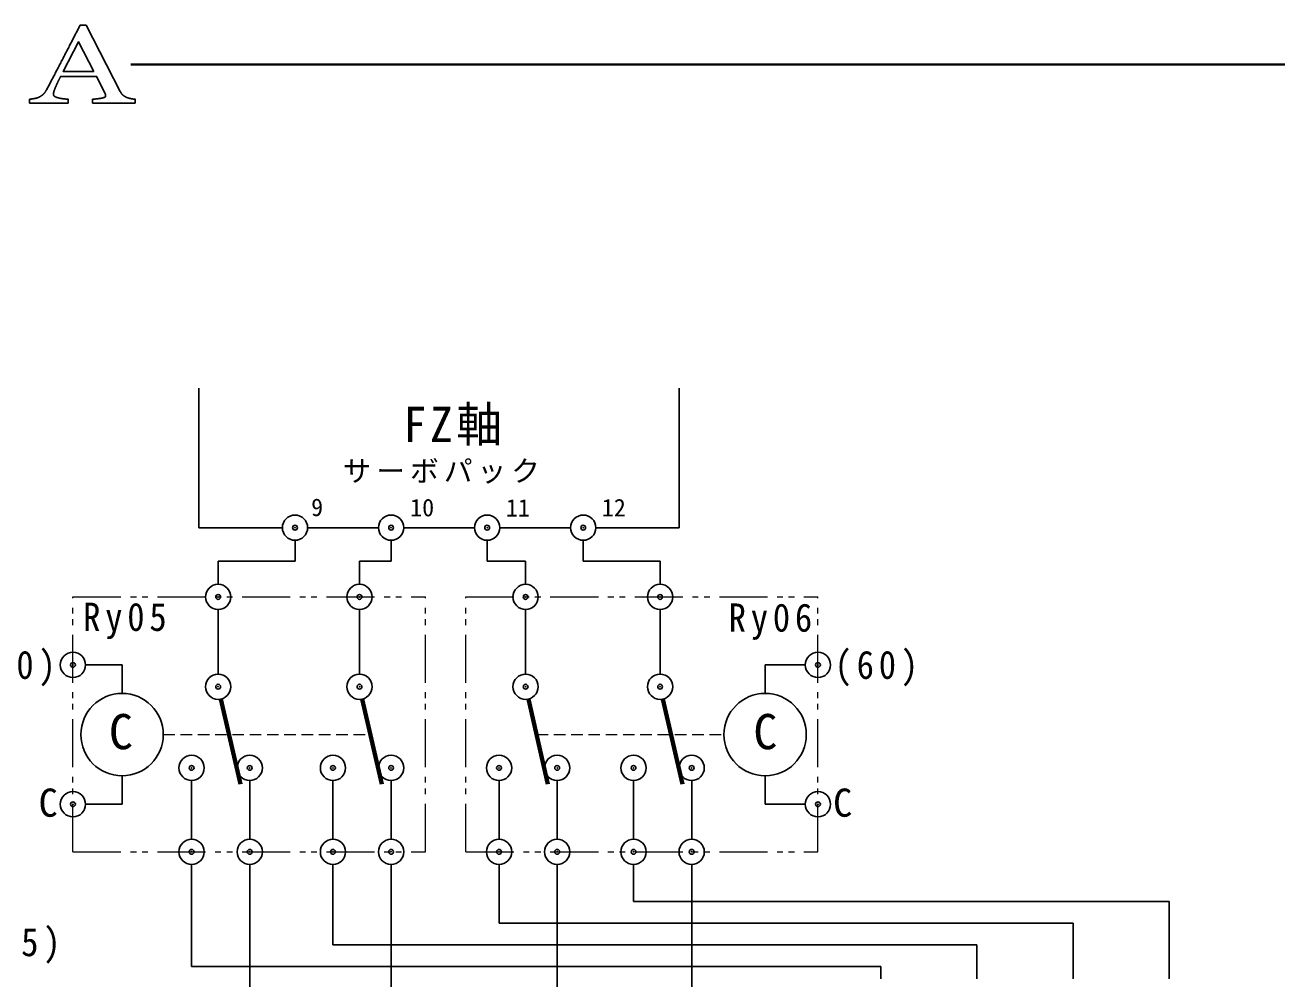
# Model space of a CAD drawing. Units: millimetres on the paper. Extents: x -288 to 1485, y -698 to 177.
# Drawn here: x 600.8 to 731.1, y 69.9 to 169.1 of the extents above; entities that cross this region are included whole.
import ezdxf
from ezdxf.enums import TextEntityAlignment as Align

# ---------------------------------------------------------------- set-up
doc = ezdxf.new("R2010")
doc.units = ezdxf.units.MM
doc.header["$PDMODE"] = 32
doc.header["$PDSIZE"] = 0.5
doc.linetypes.add('DASHED1', pattern=[1.8, 1.2, -0.6])
doc.linetypes.add('DOUBLE_CHAIN1', pattern=[8.8, 5, -1, 0.6, -0.6, 0.6, -1])
for name, color, linetype, lineweight in [('0-1_外形1', 3, 'Continuous', 25), ('0-7_極太線外形', 3, 'Continuous', 25), ('0-9_中心線', 3, 'Continuous', 25), ('0-A_寸法文字', 1, 'Continuous', 9), ('0-F', 3, 'Continuous', 25)]:
    doc.layers.add(name, color=color, linetype=linetype, lineweight=lineweight)
doc.styles.add('ＭＳ ゴシック', font='')
doc.styles.get('ＭＳ ゴシック').set_extended_font_data('MS Gothic')

msp = doc.modelspace()

# ---------------------------------------------------------------- linework, layer by layer
at = {"layer": '0-1_外形1', "color": 5, "lineweight": 40}
msp.add_line((861.169, 165.036), (611.798, 165.036), dxfattribs=at)
at = {"layer": '0-1_外形1'}
for p, q in [((628.893, 113.323), (628.893, 115.504)), ((638.893, 113.323), (638.893, 115.504)), ((648.893, 113.323), (648.893, 115.504)), ((658.893, 113.323), (658.893, 115.504)), ((610.89, 102.535), (607.093, 102.535)), ((610.89, 99.572), (610.89, 102.535)), ((677.824, 99.572), (677.824, 102.535)), ((677.824, 102.535), (682.007, 102.535)), ((610.89, 90.998), (610.89, 88.035)), ((677.824, 90.998), (677.824, 88.035)), ((610.89, 88.035), (607.093, 88.035)), ((677.824, 88.035), (682.007, 88.035))]:
    msp.add_line(p, q, dxfattribs=at)
for points in [[(605.936, 167.97), (605.989, 168.071), (606.04, 168.171), (606.092, 168.27), (606.143, 168.369), (606.193, 168.467), (606.243, 168.563), (606.293, 168.659), (606.342, 168.755), (606.391, 168.849), (606.439, 168.943), (606.488, 169.036), (606.535, 169.128), (607.138, 169.128), (610.696, 162.225), (610.703, 162.211), (610.71, 162.198), (610.717, 162.184), (610.724, 162.171), (610.731, 162.158), (610.738, 162.145), (610.746, 162.132), (610.753, 162.12), (610.761, 162.107), (610.768, 162.095), (610.776, 162.083), (610.784, 162.071), (610.791, 162.06), (610.799, 162.048), (610.807, 162.037), (610.815, 162.026), (610.823, 162.015), (610.831, 162.004), (610.839, 161.993), (610.847, 161.983), (610.856, 161.973), (610.864, 161.962), (610.873, 161.952), (610.881, 161.943), (610.89, 161.933)], [(603.713, 163.684), (603.768, 163.788), (603.822, 163.893), (603.878, 163.998), (603.933, 164.104), (603.989, 164.211), (604.045, 164.319), (604.102, 164.427), (604.159, 164.536), (604.216, 164.646), (604.274, 164.757), (604.331, 164.868), (604.39, 164.98), (604.448, 165.093), (604.507, 165.206), (604.566, 165.32), (604.626, 165.435), (604.685, 165.551), (604.746, 165.667), (604.806, 165.784), (604.867, 165.901), (604.927, 166.017), (604.986, 166.132), (605.045, 166.247), (605.104, 166.361), (605.163, 166.473), (605.221, 166.585), (605.278, 166.697), (605.335, 166.807), (605.392, 166.917), (605.448, 167.026), (605.504, 167.134), (605.56, 167.241), (605.615, 167.348), (605.669, 167.454), (605.724, 167.558), (605.777, 167.663), (605.831, 167.766), (605.884, 167.868), (605.936, 167.97)], [(602.771, 162.007), (602.781, 162.019), (602.791, 162.031), (602.801, 162.043), (602.812, 162.056), (602.822, 162.069), (602.832, 162.082), (602.842, 162.096), (602.852, 162.109), (602.862, 162.123), (602.872, 162.137), (602.883, 162.152), (602.893, 162.167), (602.903, 162.182), (602.913, 162.197), (602.923, 162.212), (602.933, 162.228), (602.943, 162.244), (602.953, 162.26), (602.963, 162.277), (602.973, 162.293), (602.983, 162.31), (602.993, 162.328), (603.003, 162.345), (603.013, 162.363), (603.023, 162.381), (603.033, 162.399), (603.083, 162.494), (603.134, 162.589), (603.185, 162.685), (603.236, 162.781), (603.288, 162.879), (603.34, 162.977), (603.392, 163.076), (603.445, 163.175), (603.498, 163.275), (603.551, 163.377), (603.605, 163.478), (603.659, 163.581), (603.713, 163.684)], [(604.227, 163.246), (604.218, 163.226), (604.209, 163.207), (604.2, 163.187), (604.191, 163.168), (604.182, 163.149), (604.173, 163.131), (604.165, 163.112), (604.156, 163.094), (604.148, 163.075), (604.14, 163.057), (604.132, 163.039), (604.124, 163.021), (604.116, 163.003), (604.108, 162.985), (604.1, 162.967), (604.092, 162.949), (604.084, 162.932), (604.076, 162.914), (604.068, 162.897), (604.061, 162.879), (604.053, 162.862), (604.046, 162.845), (604.038, 162.828), (604.031, 162.811), (604.023, 162.794), (604.016, 162.777), (604.009, 162.76), (604.001, 162.744), (603.994, 162.727), (603.987, 162.711), (603.98, 162.694), (603.973, 162.678), (603.966, 162.662), (603.959, 162.646), (603.952, 162.63), (603.945, 162.614), (603.938, 162.598), (603.931, 162.582), (603.925, 162.567)], [(609.145, 161.939), (609.144, 161.943), (609.142, 161.946), (609.14, 161.95), (609.139, 161.954), (609.137, 161.958), (609.135, 161.961), (609.134, 161.965), (609.132, 161.969), (609.13, 161.972), (609.128, 161.976), (609.127, 161.98), (609.125, 161.983), (609.123, 161.987), (608.235, 163.782), (604.497, 163.782), (604.485, 163.757), (604.472, 163.733), (604.459, 163.708), (604.447, 163.684), (604.434, 163.66), (604.422, 163.637), (604.41, 163.613), (604.398, 163.59), (604.386, 163.567), (604.375, 163.544), (604.363, 163.521), (604.352, 163.499), (604.341, 163.477), (604.33, 163.455), (604.319, 163.433), (604.308, 163.411), (604.297, 163.39), (604.287, 163.369), (604.277, 163.348), (604.267, 163.327), (604.257, 163.306), (604.247, 163.286), (604.237, 163.266), (604.227, 163.246)], [(601.62, 161.453), (601.637, 161.456), (601.654, 161.459), (601.671, 161.462), (601.689, 161.465), (601.706, 161.468), (601.724, 161.471), (601.742, 161.474), (601.76, 161.477), (601.778, 161.481), (601.796, 161.484), (601.814, 161.488), (601.832, 161.491), (601.849, 161.495), (601.867, 161.498), (601.884, 161.502), (601.901, 161.506), (601.917, 161.51), (601.934, 161.514), (601.95, 161.518), (601.966, 161.522), (601.981, 161.527), (601.997, 161.531), (602.012, 161.535), (602.027, 161.54), (602.042, 161.544), (602.057, 161.549), (602.072, 161.554), (602.086, 161.558), (602.1, 161.563), (602.114, 161.568), (602.128, 161.573), (602.141, 161.578), (602.154, 161.583), (602.167, 161.588), (602.18, 161.593), (602.193, 161.599), (602.206, 161.604), (602.218, 161.61), (602.23, 161.615)], [(602.23, 161.615), (602.242, 161.621), (602.261, 161.63), (602.279, 161.64), (602.297, 161.649), (602.315, 161.659), (602.333, 161.668), (602.35, 161.678), (602.367, 161.688), (602.384, 161.698), (602.4, 161.707), (602.417, 161.717), (602.433, 161.727), (602.448, 161.737), (602.464, 161.747), (602.479, 161.756), (602.494, 161.766), (602.509, 161.776), (602.523, 161.786), (602.538, 161.796), (602.552, 161.806), (602.565, 161.817), (602.579, 161.827), (602.592, 161.837), (602.605, 161.847), (602.618, 161.857), (602.63, 161.867), (602.642, 161.878), (602.654, 161.888), (602.666, 161.898), (602.677, 161.909), (602.688, 161.919), (602.699, 161.93), (602.71, 161.94), (602.72, 161.951), (602.73, 161.962), (602.74, 161.972), (602.75, 161.984), (602.761, 161.995), (602.771, 162.007)], [(603.771, 162.102), (603.769, 162.093), (603.767, 162.084), (603.766, 162.076), (603.764, 162.067), (603.763, 162.059), (603.761, 162.051), (603.76, 162.043), (603.759, 162.035), (603.758, 162.027), (603.756, 162.019), (603.755, 162.011), (603.754, 162.004), (603.753, 161.996), (603.753, 161.989), (603.752, 161.982), (603.751, 161.975), (603.75, 161.968), (603.75, 161.961), (603.749, 161.954), (603.749, 161.947), (603.748, 161.941), (603.748, 161.934), (603.748, 161.928), (603.748, 161.922), (603.748, 161.916), (603.748, 161.909), (603.748, 161.895), (603.749, 161.881), (603.752, 161.868), (603.755, 161.854), (603.759, 161.841), (603.764, 161.828), (603.77, 161.815), (603.777, 161.802), (603.785, 161.789), (603.793, 161.777), (603.803, 161.765), (603.814, 161.753), (603.825, 161.742)], [(603.925, 162.567), (603.918, 162.551), (603.912, 162.536), (603.906, 162.521), (603.9, 162.507), (603.895, 162.492), (603.889, 162.478), (603.884, 162.464), (603.879, 162.45), (603.873, 162.436), (603.868, 162.422), (603.863, 162.409), (603.859, 162.395), (603.854, 162.382), (603.849, 162.369), (603.845, 162.357), (603.84, 162.344), (603.836, 162.332), (603.832, 162.319), (603.828, 162.307), (603.824, 162.295), (603.82, 162.284), (603.817, 162.272), (603.813, 162.261), (603.809, 162.249), (603.806, 162.238), (603.803, 162.227), (603.8, 162.217), (603.797, 162.206), (603.794, 162.196), (603.791, 162.186), (603.788, 162.176), (603.785, 162.166), (603.783, 162.156), (603.781, 162.147), (603.779, 162.138), (603.777, 162.128), (603.775, 162.119), (603.773, 162.11), (603.771, 162.102)], [(603.825, 161.742), (603.838, 161.73), (603.851, 161.719), (603.865, 161.708), (603.88, 161.697), (603.897, 161.686), (603.914, 161.676), (603.932, 161.666), (603.951, 161.655), (603.97, 161.646), (603.991, 161.636), (604.013, 161.627), (604.036, 161.617), (604.059, 161.608), (604.084, 161.6), (604.109, 161.591), (604.136, 161.583), (604.163, 161.575), (604.192, 161.567), (604.221, 161.559), (604.251, 161.551), (604.28, 161.544), (604.311, 161.536), (604.341, 161.529), (604.371, 161.522), (604.402, 161.515), (604.433, 161.509), (604.465, 161.503), (604.496, 161.497), (604.528, 161.491), (604.56, 161.485), (604.592, 161.479), (604.625, 161.474), (604.658, 161.469), (604.691, 161.464), (604.724, 161.46), (604.757, 161.455), (604.791, 161.451), (604.825, 161.447), (604.859, 161.443)], [(608.908, 161.553), (608.928, 161.558), (608.948, 161.564), (608.966, 161.57), (608.984, 161.576), (609.001, 161.582), (609.017, 161.588), (609.033, 161.594), (609.048, 161.6), (609.062, 161.607), (609.075, 161.613), (609.087, 161.619), (609.099, 161.626), (609.11, 161.633), (609.12, 161.639), (609.13, 161.646), (609.139, 161.653), (609.147, 161.66), (609.154, 161.667), (609.16, 161.674), (609.166, 161.681), (609.171, 161.688), (609.175, 161.696), (609.178, 161.703), (609.181, 161.71), (609.183, 161.718), (609.184, 161.725), (609.184, 161.733), (609.184, 161.736), (609.184, 161.74), (609.184, 161.743), (609.184, 161.747), (609.184, 161.75), (609.184, 161.753), (609.184, 161.757), (609.183, 161.76), (609.183, 161.764), (609.183, 161.768), (609.183, 161.771), (609.182, 161.775)], [(609.182, 161.775), (609.182, 161.779), (609.181, 161.782), (609.181, 161.786), (609.18, 161.79), (609.18, 161.794), (609.179, 161.798), (609.179, 161.802), (609.178, 161.806), (609.178, 161.81), (609.177, 161.814), (609.176, 161.818), (609.176, 161.823), (609.175, 161.827), (609.174, 161.831), (609.174, 161.836), (609.173, 161.84), (609.172, 161.845), (609.171, 161.849), (609.171, 161.854), (609.17, 161.859), (609.169, 161.863), (609.168, 161.868), (609.166, 161.872), (609.165, 161.877), (609.164, 161.881), (609.163, 161.885), (609.162, 161.89), (609.16, 161.894), (609.159, 161.898), (609.158, 161.902), (609.156, 161.907), (609.155, 161.911), (609.154, 161.915), (609.152, 161.919), (609.151, 161.923), (609.15, 161.927), (609.148, 161.931), (609.147, 161.935), (609.145, 161.939)], [(610.89, 161.933), (610.898, 161.923), (610.907, 161.914), (610.916, 161.905), (610.925, 161.896), (610.934, 161.887), (610.943, 161.878), (610.952, 161.87), (610.961, 161.861), (610.97, 161.853), (610.979, 161.844), (610.989, 161.836), (610.999, 161.828), (611.009, 161.819), (611.019, 161.811), (611.029, 161.802), (611.04, 161.794), (611.051, 161.786), (611.062, 161.777), (611.074, 161.769), (611.085, 161.761), (611.097, 161.752), (611.109, 161.744), (611.121, 161.736), (611.134, 161.727), (611.147, 161.719), (611.16, 161.711), (611.173, 161.702), (611.186, 161.694), (611.2, 161.686), (611.214, 161.677), (611.228, 161.669), (611.242, 161.661), (611.257, 161.653), (611.271, 161.644), (611.286, 161.636), (611.302, 161.628), (611.317, 161.619), (611.333, 161.611), (611.349, 161.603)], [(611.349, 161.603), (611.36, 161.598), (611.371, 161.594), (611.383, 161.589), (611.394, 161.584), (611.406, 161.58), (611.418, 161.575), (611.431, 161.571), (611.443, 161.566), (611.456, 161.562), (611.468, 161.557), (611.482, 161.553), (611.495, 161.549), (611.508, 161.544), (611.522, 161.54), (611.536, 161.536), (611.55, 161.532), (611.564, 161.528), (611.578, 161.524), (611.593, 161.52), (611.608, 161.516), (611.623, 161.512), (611.638, 161.508), (611.653, 161.504), (611.669, 161.5), (611.685, 161.496), (611.701, 161.492), (611.717, 161.489), (611.734, 161.485), (611.75, 161.481), (611.767, 161.478), (611.784, 161.474), (611.801, 161.471), (611.819, 161.467), (611.836, 161.464), (611.853, 161.461), (611.87, 161.458), (611.886, 161.455), (611.903, 161.452), (611.919, 161.45)], [(604.859, 161.443), (604.894, 161.439), (604.928, 161.436), (604.963, 161.433), (604.998, 161.43), (605.034, 161.427), (605.069, 161.424), (605.105, 161.422), (605.141, 161.42), (605.178, 161.418), (605.214, 161.416), (605.251, 161.415), (605.288, 161.413), (605.288, 161.012), (601.272, 161.012), (601.272, 161.413), (601.284, 161.414), (601.297, 161.415), (601.31, 161.416), (601.323, 161.416), (601.336, 161.418), (601.349, 161.419), (601.363, 161.42), (601.377, 161.421), (601.39, 161.422), (601.404, 161.424), (601.419, 161.425), (601.433, 161.427), (601.448, 161.429), (601.463, 161.431), (601.477, 161.433), (601.493, 161.435), (601.508, 161.437), (601.523, 161.439), (601.539, 161.441), (601.555, 161.443), (601.571, 161.446), (601.587, 161.448), (601.604, 161.451), (601.62, 161.453)], [(612.266, 161.012), (607.823, 161.012), (607.823, 161.413), (607.86, 161.415), (607.896, 161.417), (607.931, 161.419), (607.967, 161.421), (608.001, 161.423), (608.036, 161.425), (608.07, 161.428), (608.104, 161.43), (608.137, 161.433), (608.17, 161.436), (608.202, 161.439), (608.235, 161.441), (608.266, 161.445), (608.298, 161.448), (608.329, 161.451), (608.359, 161.455), (608.39, 161.458), (608.419, 161.462), (608.449, 161.466), (608.478, 161.47), (608.506, 161.474), (608.535, 161.478), (608.563, 161.482), (608.59, 161.486), (608.617, 161.491), (608.644, 161.496), (608.67, 161.5), (608.696, 161.505), (608.722, 161.51), (608.747, 161.515), (608.772, 161.52), (608.796, 161.526), (608.82, 161.531), (608.843, 161.536), (608.866, 161.542), (608.887, 161.547), (608.908, 161.553)], [(611.919, 161.45), (611.935, 161.447), (611.951, 161.445), (611.966, 161.442), (611.982, 161.44), (611.997, 161.438), (612.012, 161.435), (612.027, 161.433), (612.042, 161.431), (612.057, 161.43), (612.071, 161.428), (612.086, 161.426), (612.1, 161.425), (612.114, 161.423), (612.127, 161.422), (612.141, 161.42), (612.154, 161.419), (612.167, 161.418), (612.18, 161.417), (612.193, 161.416), (612.206, 161.416), (612.218, 161.415), (612.23, 161.414), (612.243, 161.414), (612.254, 161.414), (612.266, 161.413), (612.266, 161.012)]]:
    msp.add_lwpolyline(points, dxfattribs=at)
msp.add_lwpolyline([(607.964, 164.282), (606.35, 167.385), (604.762, 164.282)], close=True, dxfattribs=at)
for centre in [(610.89, 95.285), (677.824, 95.285)]:
    msp.add_circle(centre, 4.287, dxfattribs=at)
at = {"layer": '0-7_極太線外形'}
for p, q in [((618.893, 116.818), (618.893, 131.332)), ((668.893, 116.818), (668.893, 131.332)), ((618.893, 116.818), (627.579, 116.818)), ((630.206, 116.818), (637.579, 116.818)), ((640.206, 116.818), (647.579, 116.818)), ((650.206, 116.818), (657.579, 116.818)), ((660.206, 116.818), (668.893, 116.818))]:
    msp.add_line(p, q, dxfattribs=at)
at = {"layer": '0-7_極太線外形', "color": 6, "lineweight": 70}
for p, q in [((621.185, 98.988), (623.21, 90.132)), ((635.898, 98.988), (637.924, 90.132)), ((653.185, 98.988), (655.21, 90.132)), ((667.185, 98.988), (669.21, 90.132))]:
    msp.add_line(p, q, dxfattribs=at)
at = {"layer": '0-7_極太線外形'}
for centre in [(628.893, 116.818), (638.893, 116.818), (648.893, 116.818), (658.893, 116.818), (620.893, 109.611), (635.606, 109.611), (652.893, 109.611), (666.893, 109.611), (605.779, 102.535), (683.32, 102.535), (620.893, 100.268), (635.606, 100.268), (652.893, 100.268), (666.893, 100.268), (618.129, 91.817), (624.179, 91.817), (632.842, 91.817), (638.893, 91.817), (650.129, 91.817), (656.179, 91.817), (664.129, 91.817), (670.179, 91.817), (605.779, 88.035), (683.32, 88.035), (618.129, 83.084), (624.179, 83.084), (632.842, 83.084), (638.893, 83.084), (650.129, 83.084), (656.179, 83.084), (664.129, 83.084), (670.179, 83.084)]:
    msp.add_circle(centre, 1.314, dxfattribs=at)
at = {"layer": '0-9_中心線', "color": 4, "linetype": 'DOUBLE_CHAIN1', "lineweight": 9}
for p, q in [((642.477, 83.084), (642.477, 109.611)), ((646.666, 83.084), (646.666, 109.611)), ((646.666, 109.611), (683.32, 109.611)), ((683.32, 83.084), (683.32, 109.611)), ((605.779, 83.084), (642.477, 83.084)), ((646.666, 83.084), (683.32, 83.084))]:
    msp.add_line(p, q, dxfattribs=at)
at = {"layer": '0-9_中心線', "color": 4, "linetype": 'DASHED1', "lineweight": 9}
for p, q in [((615.177, 95.285), (636.745, 95.285)), ((654.032, 95.285), (673.537, 95.285))]:
    msp.add_line(p, q, dxfattribs=at)
at = {"layer": '0-9_中心線', "color": 4, "linetype": 'DOUBLE_CHAIN1', "lineweight": 9}
msp.add_lwpolyline([(605.779, 83.084), (605.779, 109.611), (642.477, 109.611)], dxfattribs=at)
at = {"layer": '0-F'}
for p, q in [((620.893, 113.323), (628.893, 113.323)), ((620.893, 110.924), (620.893, 113.323)), ((652.893, 113.323), (648.893, 113.323)), ((652.893, 110.924), (652.893, 113.323)), ((658.893, 113.323), (666.893, 113.323)), ((666.893, 110.924), (666.893, 113.323)), ((620.893, 108.297), (620.893, 101.582)), ((635.606, 101.582), (635.606, 108.297)), ((652.893, 101.582), (652.893, 108.26)), ((666.893, 101.582), (666.893, 108.26)), ((618.129, 90.503), (618.129, 84.398)), ((624.179, 90.503), (624.179, 84.398)), ((632.842, 90.503), (632.842, 84.398)), ((638.893, 90.503), (638.893, 84.398)), ((650.129, 90.503), (650.129, 84.398)), ((656.179, 90.503), (656.179, 84.398)), ((664.129, 90.503), (664.129, 84.398)), ((670.179, 90.503), (670.179, 84.398)), ((618.129, 81.771), (618.129, 71.156)), ((624.179, 81.771), (624.179, 58.331)), ((638.893, 81.771), (638.893, 54.167)), ((650.129, 81.771), (650.129, 75.656)), ((656.179, 52.854), (656.179, 81.771)), ((664.129, 81.771), (664.129, 77.906)), ((670.179, 81.771), (670.179, 58.331)), ((664.129, 77.906), (719.871, 77.906)), ((719.871, 69.854), (719.871, 77.906)), ((650.129, 75.656), (709.871, 75.656)), ((709.871, 69.854), (709.871, 75.656)), ((699.871, 69.854), (699.871, 73.406)), ((618.129, 71.156), (689.871, 71.156)), ((689.871, 69.854), (689.871, 71.156))]:
    msp.add_line(p, q, dxfattribs=at)
for points in [[(635.606, 110.924), (635.606, 113.323), (638.893, 113.323)], [(632.842, 81.771), (632.842, 73.406), (699.871, 73.406)]]:
    msp.add_lwpolyline(points, dxfattribs=at)
for p in [(628.893, 116.818), (638.893, 116.818), (648.893, 116.818), (658.893, 116.818), (620.893, 109.611), (635.606, 109.611), (652.893, 109.611), (666.893, 109.611), (605.779, 102.535), (683.32, 102.535), (620.893, 100.268), (635.606, 100.268), (652.893, 100.268), (666.893, 100.268), (618.129, 91.817), (624.179, 91.817), (632.842, 91.817), (638.893, 91.817), (650.129, 91.817), (656.179, 91.817), (664.129, 91.817), (670.179, 91.817), (605.779, 88.035), (683.32, 88.035), (618.129, 83.084), (624.179, 83.084), (632.842, 83.084), (638.893, 83.084), (650.129, 83.084), (656.179, 83.084), (664.129, 83.084), (670.179, 83.084)]:
    msp.add_point(p, dxfattribs=at)

# ---------------------------------------------------------------- texts
at = {"layer": '0-A_寸法文字', "color": 4, "style": 'ＭＳ ゴシック'}
for s, p in [('9', (630.571, 117.474)), ('10', (640.881, 117.448)), ('11', (650.846, 117.418)), ('12', (660.829, 117.437))]:
    msp.add_text(s, height=1.833, dxfattribs=at).set_placement(p, align=Align.BOTTOM_LEFT)
at = {"layer": '0-A_寸法文字', "color": 5, "style": 'ＭＳ ゴシック'}
for p in [(609.519, 92.665), (676.597, 92.665)]:
    msp.add_text('C', height=3.666, dxfattribs=at).set_placement(p, align=Align.BOTTOM_LEFT)
at = {"layer": '0-A_寸法文字', "style": 'ＭＳ ゴシック'}
for p in [(602.2, 85.855), (684.899, 85.855)]:
    msp.add_text('C', height=2.933, dxfattribs=at).set_placement(p, align=Align.BOTTOM_LEFT)
at = {"layer": '0-A_寸法文字', "color": 5, "insert": (640.188, 125.339), "char_height": 3.666, "attachment_point": 7, "style": 'ＭＳ ゴシック'}
msp.add_mtext('\\T1.16;\\W0.95;FZ軸', dxfattribs=at)
at = {"layer": '0-A_寸法文字', "attachment_point": 7, "style": 'ＭＳ ゴシック'}
for s, insert, char_height in [('\\T1.17;サーボパック', (633.842, 121.395), 2.199), ('\\T1.28;\\W0.9;Ry05', (606.838, 105.217), 2.933), ('\\T1.28;\\W0.9;Ry06', (674.029, 105.14), 2.933), ('\\T1.28;\\W0.9;(60)', (595.294, 100.303), 2.933), ('\\T1.28;\\W0.9;(60)', (685.055, 100.303), 2.933), ('\\T1.28;\\W0.9;(55)', (595.794, 71.444), 2.933)]:
    msp.add_mtext(s, dxfattribs=dict(at, insert=insert, char_height=char_height))

doc.saveas('drawing.dxf')
